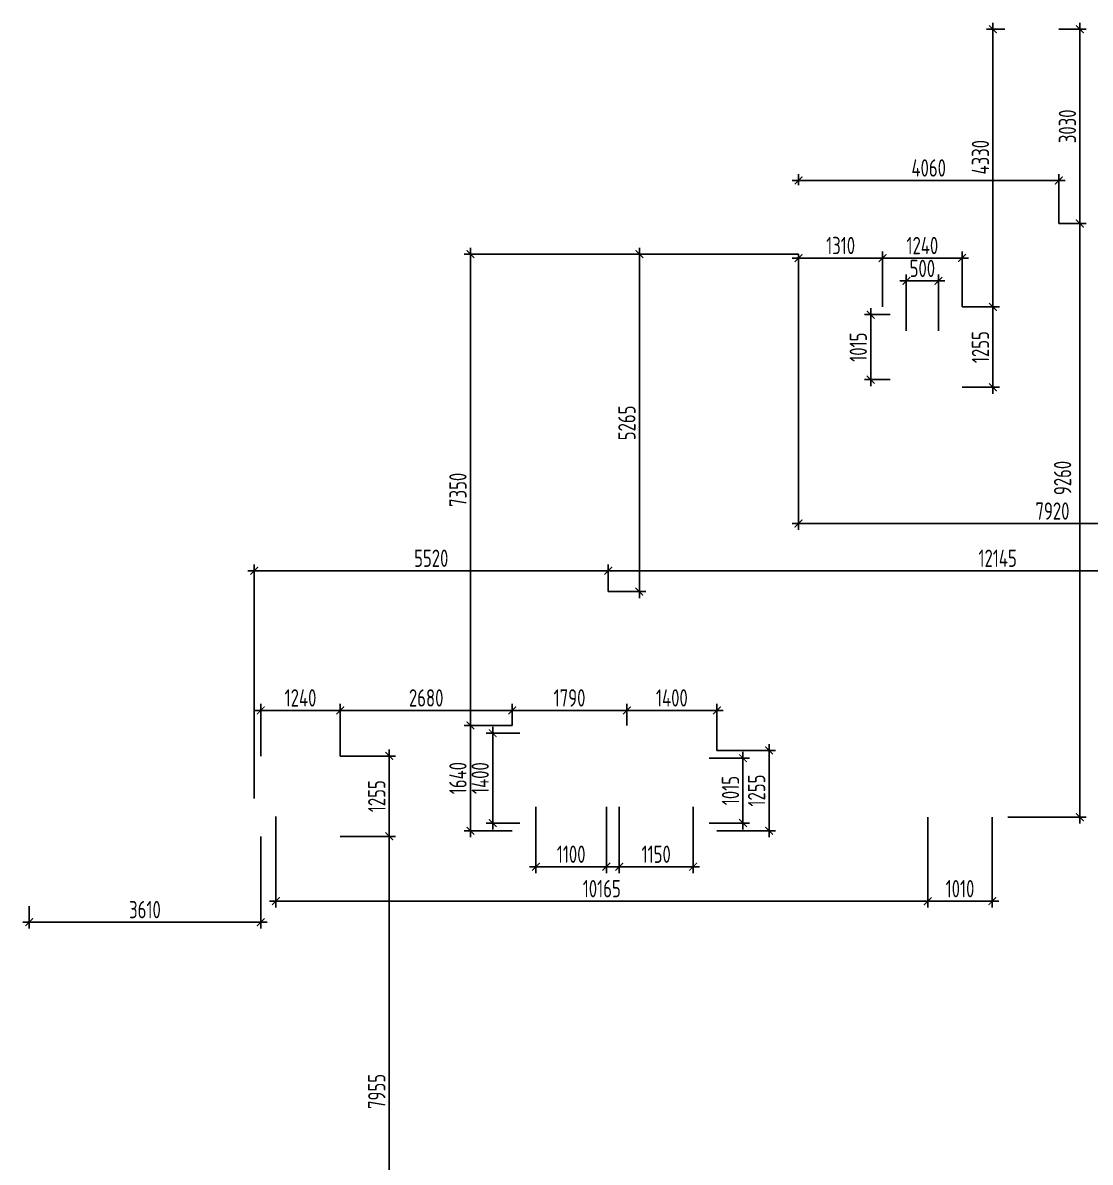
# Model space of a CAD drawing. Header units: millimetres. Extents: x -350007 to 536090, y -888 to 198380.
# Drawn here: x 188449 to 205098, y 112961 to 130731 of the extents above; entities that cross this region are included whole.
import ezdxf

# ---------------------------------------------------------------- set-up
doc = ezdxf.new("R2010")
doc.units = ezdxf.units.MM
doc.layers.add('АР_Размеры нов.', color=15, linetype='Continuous', lineweight=0)
doc.styles.add('ISOCPEUR', font='isocpeur.ttf', dxfattribs={"width": 0.7})
doc.dimstyles.new('R_100', dxfattribs={"dimtxt": 270, "dimasz": 120, "dimexe": 100, "dimexo": 0, "dimgap": 60, "dimtad": 1, "dimdec": 0, "dimrnd": 5, "dimzin": 0, "dimdsep": 46, "dimtxsty": 'ISOCPEUR', "dimblk": 'ARCHTICK', "dimcen": 0, "dimdle": 100, "dimclrd": 256, "dimclre": 256, "dimclrt": 256, "dimadec": 0, "dimazin": 0, "dimtfac": 2, "dimtdec": 0, "dimtofl": 0, "dimtmove": 1, "dimatfit": 3, "dimfxl": 1, "dimtvp": 3, "dimtolj": 1, "dimtzin": 0, "dimarcsym": 0})

# ---------------------------------------------------------------- blocks, each defined once
blk = doc.blocks.new('_ArchTick')
at = {"color": 0, "linetype": 'ByBlock', "const_width": 0.15}
blk.add_lwpolyline([(-0.5, -0.5), (0.5, 0.5)], dxfattribs=at)
blk = doc.blocks.new('*D4690')
at = {"layer": 'АР_Размеры нов.', "lineweight": -2, "ltscale": 100, "transparency": 16777216}
for p, q in [((202563, 118343), (202563, 116932)), ((203571, 118343), (203571, 116932)), ((202463, 117032), (203671, 117032))]:
    blk.add_line(p, q, dxfattribs=at)
at = {"layer": 'АР_Размеры нов.', "lineweight": -2, "ltscale": 100, "transparency": 16777216, "xscale": 120, "yscale": 120, "zscale": 120, "rotation": 180}
blk.add_blockref('_ArchTick', (202563, 117032), dxfattribs=at)
at = {"layer": 'АР_Размеры нов.', "lineweight": -2, "ltscale": 100, "transparency": 16777216, "xscale": 120, "yscale": 120, "zscale": 120}
blk.add_blockref('_ArchTick', (203571, 117032), dxfattribs=at)
at = {"layer": 'АР_Размеры нов.', "ltscale": 100, "transparency": 16777216, "insert": (203067, 117227), "char_height": 270, "attachment_point": 5, "style": 'ISOCPEUR'}
blk.add_mtext('\\A1;1010', dxfattribs=at)
blk = doc.blocks.new('*D4691')
at = {"layer": 'АР_Размеры нов.', "lineweight": -2, "transparency": 16777216}
for p, q in [((203581, 126399), (203581, 124946)), ((203100, 126299), (203681, 126299)), ((203100, 125046), (203681, 125046))]:
    blk.add_line(p, q, dxfattribs=at)
at = {"layer": 'АР_Размеры нов.', "lineweight": -2, "transparency": 16777216, "xscale": 120, "yscale": 120, "zscale": 120}
for p, rotation in [((203581, 126299), 90), ((203581, 125046), 270)]:
    blk.add_blockref('_ArchTick', p, dxfattribs=dict(at, rotation=rotation))
at = {"layer": 'АР_Размеры нов.', "transparency": 16777216, "insert": (203386, 125672), "char_height": 270, "attachment_point": 5, "rotation": 90, "style": 'ISOCPEUR'}
blk.add_mtext('\\A1;1255', dxfattribs=at)
blk = doc.blocks.new('*D4692')
at = {"layer": 'АР_Размеры нов.', "lineweight": -2, "transparency": 16777216}
for p, q in [((203764, 130631), (203481, 130631)), ((203581, 126199), (203581, 130731)), ((203100, 126299), (203681, 126299))]:
    blk.add_line(p, q, dxfattribs=at)
at = {"layer": 'АР_Размеры нов.', "lineweight": -2, "transparency": 16777216, "xscale": 120, "yscale": 120, "zscale": 120}
for p, rotation in [((203581, 130631), 90), ((203581, 126299), 270)]:
    blk.add_blockref('_ArchTick', p, dxfattribs=dict(at, rotation=rotation))
at = {"layer": 'АР_Размеры нов.', "transparency": 16777216, "insert": (203386, 128634), "char_height": 270, "attachment_point": 5, "rotation": 90, "style": 'ISOCPEUR'}
blk.add_mtext('\\A1;4330', dxfattribs=at)
blk = doc.blocks.new('*D4693')
at = {"layer": 'АР_Размеры нов.', "lineweight": -2, "transparency": 16777216}
for p, q in [((203200, 127062), (201760, 127062)), ((201860, 126299), (201860, 127162)), ((203100, 126299), (203100, 127162))]:
    blk.add_line(p, q, dxfattribs=at)
at = {"layer": 'АР_Размеры нов.', "lineweight": -2, "transparency": 16777216, "xscale": 120, "yscale": 120, "zscale": 120, "rotation": 180}
blk.add_blockref('_ArchTick', (201860, 127062), dxfattribs=at)
at = {"layer": 'АР_Размеры нов.', "lineweight": -2, "transparency": 16777216, "xscale": 120, "yscale": 120, "zscale": 120}
blk.add_blockref('_ArchTick', (203100, 127062), dxfattribs=at)
at = {"layer": 'АР_Размеры нов.', "transparency": 16777216, "insert": (202480, 127257), "char_height": 270, "attachment_point": 5, "style": 'ISOCPEUR'}
blk.add_mtext('\\A1;1240', dxfattribs=at)
blk = doc.blocks.new('*D4694')
at = {"layer": 'АР_Размеры нов.', "lineweight": -2, "transparency": 16777216}
for p, q in [((201960, 127062), (200449, 127062)), ((200549, 127123), (200549, 126962)), ((201860, 126299), (201860, 127162))]:
    blk.add_line(p, q, dxfattribs=at)
at = {"layer": 'АР_Размеры нов.', "lineweight": -2, "transparency": 16777216, "xscale": 120, "yscale": 120, "zscale": 120, "rotation": 180}
blk.add_blockref('_ArchTick', (200549, 127062), dxfattribs=at)
at = {"layer": 'АР_Размеры нов.', "lineweight": -2, "transparency": 16777216, "xscale": 120, "yscale": 120, "zscale": 120}
blk.add_blockref('_ArchTick', (201860, 127062), dxfattribs=at)
at = {"layer": 'АР_Размеры нов.', "transparency": 16777216, "insert": (201205, 127257), "char_height": 270, "attachment_point": 5, "style": 'ISOCPEUR'}
blk.add_mtext('\\A1;1310', dxfattribs=at)
blk = doc.blocks.new('*D4708')
at = {"layer": 'АР_Размеры нов.', "lineweight": -2, "transparency": 16777216}
for p, q in [((192161, 118043), (192161, 116605)), ((188549, 116955), (188549, 116605)), ((192261, 116705), (188449, 116705))]:
    blk.add_line(p, q, dxfattribs=at)
at = {"layer": 'АР_Размеры нов.', "lineweight": -2, "transparency": 16777216, "xscale": 120, "yscale": 120, "zscale": 120, "rotation": 180}
blk.add_blockref('_ArchTick', (188549, 116705), dxfattribs=at)
at = {"layer": 'АР_Размеры нов.', "lineweight": -2, "transparency": 16777216, "xscale": 120, "yscale": 120, "zscale": 120}
blk.add_blockref('_ArchTick', (192161, 116705), dxfattribs=at)
at = {"layer": 'АР_Размеры нов.', "transparency": 16777216, "insert": (190355, 116900), "char_height": 270, "attachment_point": 5, "style": 'ISOCPEUR'}
blk.add_mtext('\\A1;3610', dxfattribs=at)
blk = doc.blocks.new('*D4709')
at = {"layer": 'АР_Размеры нов.', "lineweight": -2, "transparency": 16777216}
for p, q in [((193401, 119296), (194265, 119296)), ((194165, 117943), (194165, 119396)), ((193401, 118043), (194265, 118043))]:
    blk.add_line(p, q, dxfattribs=at)
at = {"layer": 'АР_Размеры нов.', "lineweight": -2, "transparency": 16777216, "xscale": 120, "yscale": 120, "zscale": 120}
for p, rotation in [((194165, 119296), 90), ((194165, 118043), 270)]:
    blk.add_blockref('_ArchTick', p, dxfattribs=dict(at, rotation=rotation))
at = {"layer": 'АР_Размеры нов.', "transparency": 16777216, "insert": (193970, 118669), "char_height": 270, "attachment_point": 5, "rotation": 90, "style": 'ISOCPEUR'}
blk.add_mtext('\\A1;1255', dxfattribs=at)
blk = doc.blocks.new('*D4710')
at = {"layer": 'АР_Размеры нов.', "lineweight": -2, "transparency": 16777216}
for p, q in [((193401, 118043), (194265, 118043)), ((194165, 118143), (194165, 109987)), ((193752, 110087), (194265, 110087))]:
    blk.add_line(p, q, dxfattribs=at)
at = {"layer": 'АР_Размеры нов.', "lineweight": -2, "transparency": 16777216, "xscale": 120, "yscale": 120, "zscale": 120}
for p, rotation in [((194165, 118043), 90), ((194165, 110087), 270)]:
    blk.add_blockref('_ArchTick', p, dxfattribs=dict(at, rotation=rotation))
at = {"layer": 'АР_Размеры нов.', "transparency": 16777216, "insert": (193970, 114065), "char_height": 270, "attachment_point": 5, "rotation": 90, "style": 'ISOCPEUR'}
blk.add_mtext('\\A1;7955', dxfattribs=at)
blk = doc.blocks.new('*D4711')
at = {"layer": 'АР_Размеры нов.', "lineweight": -2, "transparency": 16777216}
for p, q in [((192397, 118351), (192397, 116932)), ((202563, 118343), (202563, 116932)), ((202663, 117032), (192297, 117032))]:
    blk.add_line(p, q, dxfattribs=at)
at = {"layer": 'АР_Размеры нов.', "lineweight": -2, "transparency": 16777216, "xscale": 120, "yscale": 120, "zscale": 120, "rotation": 180}
blk.add_blockref('_ArchTick', (192397, 117032), dxfattribs=at)
at = {"layer": 'АР_Размеры нов.', "lineweight": -2, "transparency": 16777216, "xscale": 120, "yscale": 120, "zscale": 120}
blk.add_blockref('_ArchTick', (202563, 117032), dxfattribs=at)
at = {"layer": 'АР_Размеры нов.', "transparency": 16777216, "insert": (197480, 117227), "char_height": 270, "attachment_point": 5, "style": 'ISOCPEUR'}
blk.add_mtext('\\A1;10165', dxfattribs=at)
blk = doc.blocks.new('*D4712')
at = {"layer": 'АР_Размеры нов.', "lineweight": -2, "transparency": 16777216}
for p, q in [((193501, 120007), (192061, 120007)), ((192161, 119296), (192161, 120107)), ((193401, 119296), (193401, 120107))]:
    blk.add_line(p, q, dxfattribs=at)
at = {"layer": 'АР_Размеры нов.', "lineweight": -2, "transparency": 16777216, "xscale": 120, "yscale": 120, "zscale": 120, "rotation": 180}
blk.add_blockref('_ArchTick', (192161, 120007), dxfattribs=at)
at = {"layer": 'АР_Размеры нов.', "lineweight": -2, "transparency": 16777216, "xscale": 120, "yscale": 120, "zscale": 120}
blk.add_blockref('_ArchTick', (193401, 120007), dxfattribs=at)
at = {"layer": 'АР_Размеры нов.', "transparency": 16777216, "insert": (192781, 120202), "char_height": 270, "attachment_point": 5, "style": 'ISOCPEUR'}
blk.add_mtext('\\A1;1240', dxfattribs=at)
blk = doc.blocks.new('*D4713')
at = {"layer": 'АР_Размеры нов.', "lineweight": -2, "transparency": 16777216}
for p, q in [((193301, 120007), (196182, 120007)), ((193401, 119296), (193401, 120107)), ((196082, 119771), (196082, 120107))]:
    blk.add_line(p, q, dxfattribs=at)
at = {"layer": 'АР_Размеры нов.', "lineweight": -2, "transparency": 16777216, "xscale": 120, "yscale": 120, "zscale": 120, "rotation": 180}
blk.add_blockref('_ArchTick', (193401, 120007), dxfattribs=at)
at = {"layer": 'АР_Размеры нов.', "lineweight": -2, "transparency": 16777216, "xscale": 120, "yscale": 120, "zscale": 120}
blk.add_blockref('_ArchTick', (196082, 120007), dxfattribs=at)
at = {"layer": 'АР_Размеры нов.', "transparency": 16777216, "insert": (194741, 120202), "char_height": 270, "attachment_point": 5, "style": 'ISOCPEUR'}
blk.add_mtext('\\A1;2680', dxfattribs=at)
blk = doc.blocks.new('*D4714')
at = {"layer": 'АР_Размеры нов.', "lineweight": -2, "transparency": 16777216}
for p, q in [((195982, 120007), (197972, 120007)), ((196082, 119771), (196082, 120107)), ((197872, 119771), (197872, 120107))]:
    blk.add_line(p, q, dxfattribs=at)
at = {"layer": 'АР_Размеры нов.', "lineweight": -2, "transparency": 16777216, "xscale": 120, "yscale": 120, "zscale": 120, "rotation": 180}
blk.add_blockref('_ArchTick', (196082, 120007), dxfattribs=at)
at = {"layer": 'АР_Размеры нов.', "lineweight": -2, "transparency": 16777216, "xscale": 120, "yscale": 120, "zscale": 120}
blk.add_blockref('_ArchTick', (197872, 120007), dxfattribs=at)
at = {"layer": 'АР_Размеры нов.', "transparency": 16777216, "insert": (196977, 120202), "char_height": 270, "attachment_point": 5, "style": 'ISOCPEUR'}
blk.add_mtext('\\A1;1790', dxfattribs=at)
blk = doc.blocks.new('*D4715')
at = {"layer": 'АР_Размеры нов.', "lineweight": -2, "transparency": 16777216}
for p, q in [((197772, 120007), (199374, 120007)), ((197872, 119771), (197872, 120107)), ((199274, 119383), (199274, 120107))]:
    blk.add_line(p, q, dxfattribs=at)
at = {"layer": 'АР_Размеры нов.', "lineweight": -2, "transparency": 16777216, "xscale": 120, "yscale": 120, "zscale": 120, "rotation": 180}
blk.add_blockref('_ArchTick', (197872, 120007), dxfattribs=at)
at = {"layer": 'АР_Размеры нов.', "lineweight": -2, "transparency": 16777216, "xscale": 120, "yscale": 120, "zscale": 120}
blk.add_blockref('_ArchTick', (199274, 120007), dxfattribs=at)
at = {"layer": 'АР_Размеры нов.', "transparency": 16777216, "insert": (198573, 120202), "char_height": 270, "attachment_point": 5, "style": 'ISOCPEUR'}
blk.add_mtext('\\A1;1400', dxfattribs=at)
blk = doc.blocks.new('*D4716')
at = {"layer": 'АР_Размеры нов.', "lineweight": -2, "transparency": 16777216}
for p, q in [((200089, 118031), (200089, 119483)), ((199274, 119383), (200189, 119383)), ((199274, 118131), (200189, 118131))]:
    blk.add_line(p, q, dxfattribs=at)
at = {"layer": 'АР_Размеры нов.', "lineweight": -2, "transparency": 16777216, "xscale": 120, "yscale": 120, "zscale": 120}
for p, rotation in [((200089, 119383), 90), ((200089, 118131), 270)]:
    blk.add_blockref('_ArchTick', p, dxfattribs=dict(at, rotation=rotation))
at = {"layer": 'АР_Размеры нов.', "transparency": 16777216, "insert": (199894, 118757), "char_height": 270, "attachment_point": 5, "rotation": 90, "style": 'ISOCPEUR'}
blk.add_mtext('\\A1;1255', dxfattribs=at)
blk = doc.blocks.new('*D4717')
at = {"layer": 'АР_Размеры нов.', "lineweight": -2, "transparency": 16777216}
for p, q in [((196082, 119771), (195331, 119771)), ((195431, 118031), (195431, 119871)), ((196082, 118131), (195331, 118131))]:
    blk.add_line(p, q, dxfattribs=at)
at = {"layer": 'АР_Размеры нов.', "lineweight": -2, "transparency": 16777216, "xscale": 120, "yscale": 120, "zscale": 120}
for p, rotation in [((195431, 119771), 90), ((195431, 118131), 270)]:
    blk.add_blockref('_ArchTick', p, dxfattribs=dict(at, rotation=rotation))
at = {"layer": 'АР_Размеры нов.', "transparency": 16777216, "insert": (195236, 118951), "char_height": 270, "attachment_point": 5, "rotation": 90, "style": 'ISOCPEUR'}
blk.add_mtext('\\A1;1640', dxfattribs=at)
blk = doc.blocks.new('*D4718')
at = {"layer": 'АР_Размеры нов.', "lineweight": -2, "transparency": 16777216}
for p, q in [((200549, 127123), (195331, 127123)), ((195431, 119671), (195431, 127223)), ((196082, 119771), (195331, 119771))]:
    blk.add_line(p, q, dxfattribs=at)
at = {"layer": 'АР_Размеры нов.', "lineweight": -2, "transparency": 16777216, "xscale": 120, "yscale": 120, "zscale": 120}
for p, rotation in [((195431, 127123), 90), ((195431, 119771), 270)]:
    blk.add_blockref('_ArchTick', p, dxfattribs=dict(at, rotation=rotation))
at = {"layer": 'АР_Размеры нов.', "transparency": 16777216, "insert": (195236, 123447), "char_height": 270, "attachment_point": 5, "rotation": 90, "style": 'ISOCPEUR'}
blk.add_mtext('\\A1;7350', dxfattribs=at)
blk = doc.blocks.new('*D4719')
at = {"layer": 'АР_Размеры нов.', "lineweight": -2, "transparency": 16777216}
for p, q in [((196452, 118501), (196452, 117469)), ((197552, 118501), (197552, 117469)), ((197652, 117569), (196352, 117569))]:
    blk.add_line(p, q, dxfattribs=at)
at = {"layer": 'АР_Размеры нов.', "lineweight": -2, "transparency": 16777216, "xscale": 120, "yscale": 120, "zscale": 120, "rotation": 180}
blk.add_blockref('_ArchTick', (196452, 117569), dxfattribs=at)
at = {"layer": 'АР_Размеры нов.', "lineweight": -2, "transparency": 16777216, "xscale": 120, "yscale": 120, "zscale": 120}
blk.add_blockref('_ArchTick', (197552, 117569), dxfattribs=at)
at = {"layer": 'АР_Размеры нов.', "transparency": 16777216, "insert": (197002, 117764), "char_height": 270, "attachment_point": 5, "style": 'ISOCPEUR'}
blk.add_mtext('\\A1;1100', dxfattribs=at)
blk = doc.blocks.new('*D4720')
at = {"layer": 'АР_Размеры нов.', "lineweight": -2, "transparency": 16777216}
for p, q in [((197752, 118501), (197752, 117469)), ((198904, 118501), (198904, 117469)), ((199004, 117569), (197652, 117569))]:
    blk.add_line(p, q, dxfattribs=at)
at = {"layer": 'АР_Размеры нов.', "lineweight": -2, "transparency": 16777216, "xscale": 120, "yscale": 120, "zscale": 120, "rotation": 180}
blk.add_blockref('_ArchTick', (197752, 117569), dxfattribs=at)
at = {"layer": 'АР_Размеры нов.', "lineweight": -2, "transparency": 16777216, "xscale": 120, "yscale": 120, "zscale": 120}
blk.add_blockref('_ArchTick', (198904, 117569), dxfattribs=at)
at = {"layer": 'АР_Размеры нов.', "transparency": 16777216, "insert": (198328, 117764), "char_height": 270, "attachment_point": 5, "style": 'ISOCPEUR'}
blk.add_mtext('\\A1;1150', dxfattribs=at)
blk = doc.blocks.new('*D4721')
at = {"layer": 'АР_Размеры нов.', "lineweight": -2, "transparency": 16777216}
for p, q in [((199154, 119263), (199782, 119263)), ((199682, 119363), (199682, 118151)), ((199154, 118251), (199782, 118251))]:
    blk.add_line(p, q, dxfattribs=at)
at = {"layer": 'АР_Размеры нов.', "lineweight": -2, "transparency": 16777216, "xscale": 120, "yscale": 120, "zscale": 120}
for p, rotation in [((199682, 119263), 90), ((199682, 118251), 270)]:
    blk.add_blockref('_ArchTick', p, dxfattribs=dict(at, rotation=rotation))
at = {"layer": 'АР_Размеры нов.', "transparency": 16777216, "insert": (199487, 118757), "char_height": 270, "attachment_point": 5, "rotation": 90, "style": 'ISOCPEUR'}
blk.add_mtext('\\A1;1015', dxfattribs=at)
blk = doc.blocks.new('*D4722')
at = {"layer": 'АР_Размеры нов.', "lineweight": -2, "transparency": 16777216}
for p, q in [((201980, 126179), (201575, 126179)), ((201675, 126279), (201675, 125066)), ((201980, 125166), (201575, 125166))]:
    blk.add_line(p, q, dxfattribs=at)
at = {"layer": 'АР_Размеры нов.', "lineweight": -2, "transparency": 16777216, "xscale": 120, "yscale": 120, "zscale": 120}
for p, rotation in [((201675, 126179), 90), ((201675, 125166), 270)]:
    blk.add_blockref('_ArchTick', p, dxfattribs=dict(at, rotation=rotation))
at = {"layer": 'АР_Размеры нов.', "transparency": 16777216, "insert": (201480, 125672), "char_height": 270, "attachment_point": 5, "rotation": 90, "style": 'ISOCPEUR'}
blk.add_mtext('\\A1;1015', dxfattribs=at)
blk = doc.blocks.new('*D4723')
at = {"layer": 'АР_Размеры нов.', "lineweight": -2, "transparency": 16777216}
for p, q in [((202830, 126705), (202130, 126705)), ((202230, 125929), (202230, 126805)), ((202730, 125929), (202730, 126805))]:
    blk.add_line(p, q, dxfattribs=at)
at = {"layer": 'АР_Размеры нов.', "lineweight": -2, "transparency": 16777216, "xscale": 120, "yscale": 120, "zscale": 120, "rotation": 180}
blk.add_blockref('_ArchTick', (202230, 126705), dxfattribs=at)
at = {"layer": 'АР_Размеры нов.', "lineweight": -2, "transparency": 16777216, "xscale": 120, "yscale": 120, "zscale": 120}
blk.add_blockref('_ArchTick', (202730, 126705), dxfattribs=at)
at = {"layer": 'АР_Размеры нов.', "transparency": 16777216, "insert": (202480, 126900), "char_height": 270, "attachment_point": 5, "style": 'ISOCPEUR'}
blk.add_mtext('\\A1;500', dxfattribs=at)
blk = doc.blocks.new('*D4729')
at = {"layer": 'АР_Размеры нов.', "lineweight": -2, "transparency": 16777216}
for p, q in [((204608, 127601), (205037, 127601)), ((204937, 118243), (204937, 127701)), ((203815, 118343), (205037, 118343))]:
    blk.add_line(p, q, dxfattribs=at)
at = {"layer": 'АР_Размеры нов.', "lineweight": -2, "transparency": 16777216, "xscale": 120, "yscale": 120, "zscale": 120}
for p, rotation in [((204937, 127601), 90), ((204937, 118343), 270)]:
    blk.add_blockref('_ArchTick', p, dxfattribs=dict(at, rotation=rotation))
at = {"layer": 'АР_Размеры нов.', "transparency": 16777216, "insert": (204667, 123632), "char_height": 270, "attachment_point": 5, "rotation": 90, "style": 'ISOCPEUR'}
blk.add_mtext('\\A1;9260', dxfattribs=at)
blk = doc.blocks.new('*D4639')
at = {"layer": 'АР_Размеры нов.', "lineweight": -2, "transparency": 16777216}
for p, q in [((204608, 130631), (205037, 130631)), ((204937, 127501), (204937, 130731)), ((204608, 127601), (205037, 127601))]:
    blk.add_line(p, q, dxfattribs=at)
at = {"layer": 'АР_Размеры нов.', "lineweight": -2, "transparency": 16777216, "xscale": 120, "yscale": 120, "zscale": 120}
for p, rotation in [((204937, 130631), 90), ((204937, 127601), 270)]:
    blk.add_blockref('_ArchTick', p, dxfattribs=dict(at, rotation=rotation))
at = {"layer": 'АР_Размеры нов.', "transparency": 16777216, "insert": (204742, 129116), "char_height": 270, "attachment_point": 5, "rotation": 90, "style": 'ISOCPEUR'}
blk.add_mtext('\\A1;3030', dxfattribs=at)
blk = doc.blocks.new('*D4640')
at = {"layer": 'АР_Размеры нов.', "lineweight": -2, "transparency": 16777216}
for p, q in [((192059, 118631), (192059, 122285)), ((197581, 121860), (197581, 122285)), ((197681, 122185), (191959, 122185))]:
    blk.add_line(p, q, dxfattribs=at)
at = {"layer": 'АР_Размеры нов.', "lineweight": -2, "transparency": 16777216, "xscale": 120, "yscale": 120, "zscale": 120, "rotation": 180}
blk.add_blockref('_ArchTick', (192059, 122185), dxfattribs=at)
at = {"layer": 'АР_Размеры нов.', "lineweight": -2, "transparency": 16777216, "xscale": 120, "yscale": 120, "zscale": 120}
blk.add_blockref('_ArchTick', (197581, 122185), dxfattribs=at)
at = {"layer": 'АР_Размеры нов.', "transparency": 16777216, "insert": (194820, 122380), "char_height": 270, "attachment_point": 5, "style": 'ISOCPEUR'}
blk.add_mtext('\\A1;5520', dxfattribs=at)
blk = doc.blocks.new('*D4641')
at = {"layer": 'АР_Размеры нов.', "lineweight": -2, "transparency": 16777216}
for p, q in [((200549, 127123), (197966, 127123)), ((198066, 121760), (198066, 127223)), ((197581, 121860), (198166, 121860))]:
    blk.add_line(p, q, dxfattribs=at)
at = {"layer": 'АР_Размеры нов.', "lineweight": -2, "transparency": 16777216, "xscale": 120, "yscale": 120, "zscale": 120}
for p, rotation in [((198066, 127123), 90), ((198066, 121860), 270)]:
    blk.add_blockref('_ArchTick', p, dxfattribs=dict(at, rotation=rotation))
at = {"layer": 'АР_Размеры нов.', "transparency": 16777216, "insert": (197871, 124491), "char_height": 270, "attachment_point": 5, "rotation": 90, "style": 'ISOCPEUR'}
blk.add_mtext('\\A1;5265', dxfattribs=at)
blk = doc.blocks.new('*D4644')
at = {"layer": 'АР_Размеры нов.', "lineweight": -2, "transparency": 16777216}
for p, q in [((196202, 119651), (195679, 119651)), ((195779, 119751), (195779, 118151)), ((196202, 118251), (195679, 118251))]:
    blk.add_line(p, q, dxfattribs=at)
at = {"layer": 'АР_Размеры нов.', "lineweight": -2, "transparency": 16777216, "xscale": 120, "yscale": 120, "zscale": 120}
for p, rotation in [((195779, 119651), 90), ((195779, 118251), 270)]:
    blk.add_blockref('_ArchTick', p, dxfattribs=dict(at, rotation=rotation))
at = {"layer": 'АР_Размеры нов.', "transparency": 16777216, "insert": (195584, 118951), "char_height": 270, "attachment_point": 5, "rotation": 90, "style": 'ISOCPEUR'}
blk.add_mtext('\\A1;1400', dxfattribs=at)
blk = doc.blocks.new('*D4657')
at = {"layer": 'АР_Размеры нов.', "lineweight": -2, "transparency": 16777216}
for p, q in [((200549, 127123), (200549, 122821)), ((208469, 124291), (208469, 122821)), ((200449, 122921), (208569, 122921))]:
    blk.add_line(p, q, dxfattribs=at)
at = {"layer": 'АР_Размеры нов.', "lineweight": -2, "transparency": 16777216, "xscale": 120, "yscale": 120, "zscale": 120, "rotation": 180}
blk.add_blockref('_ArchTick', (200549, 122921), dxfattribs=at)
at = {"layer": 'АР_Размеры нов.', "lineweight": -2, "transparency": 16777216, "xscale": 120, "yscale": 120, "zscale": 120}
blk.add_blockref('_ArchTick', (208469, 122921), dxfattribs=at)
at = {"layer": 'АР_Размеры нов.', "transparency": 16777216, "insert": (204509, 123116), "char_height": 270, "attachment_point": 5, "style": 'ISOCPEUR'}
blk.add_mtext('\\A1;7920', dxfattribs=at)
blk = doc.blocks.new('*D4659')
at = {"layer": 'АР_Размеры нов.', "lineweight": -2, "transparency": 16777216}
for p, q in [((200549, 128199), (200549, 128372)), ((204608, 127601), (204608, 128372)), ((204708, 128272), (200449, 128272))]:
    blk.add_line(p, q, dxfattribs=at)
at = {"layer": 'АР_Размеры нов.', "lineweight": -2, "transparency": 16777216, "xscale": 120, "yscale": 120, "zscale": 120, "rotation": 180}
blk.add_blockref('_ArchTick', (200549, 128272), dxfattribs=at)
at = {"layer": 'АР_Размеры нов.', "lineweight": -2, "transparency": 16777216, "xscale": 120, "yscale": 120, "zscale": 120}
blk.add_blockref('_ArchTick', (204608, 128272), dxfattribs=at)
at = {"layer": 'АР_Размеры нов.', "transparency": 16777216, "insert": (202579, 128467), "char_height": 270, "attachment_point": 5, "style": 'ISOCPEUR'}
blk.add_mtext('\\A1;4060', dxfattribs=at)
blk = doc.blocks.new('*D4665')
at = {"layer": 'АР_Размеры нов.', "lineweight": -2, "transparency": 16777216}
for p, q in [((197581, 121860), (197581, 122285)), ((209727, 121578), (209727, 122285)), ((209827, 122185), (197481, 122185))]:
    blk.add_line(p, q, dxfattribs=at)
at = {"layer": 'АР_Размеры нов.', "lineweight": -2, "transparency": 16777216, "xscale": 120, "yscale": 120, "zscale": 120, "rotation": 180}
blk.add_blockref('_ArchTick', (197581, 122185), dxfattribs=at)
at = {"layer": 'АР_Размеры нов.', "lineweight": -2, "transparency": 16777216, "xscale": 120, "yscale": 120, "zscale": 120}
blk.add_blockref('_ArchTick', (209727, 122185), dxfattribs=at)
at = {"layer": 'АР_Размеры нов.', "transparency": 16777216, "insert": (203654, 122380), "char_height": 270, "attachment_point": 5, "style": 'ISOCPEUR'}
blk.add_mtext('\\A1;12145', dxfattribs=at)

msp = doc.modelspace()

# ---------------------------------------------------------------- dimensions: what is measured, and where the dimension line sits
at = {"layer": 'АР_Размеры нов.'}
for base, p1, p2, picture, middle in [((203580.6, 130630.7), (203100, 126298.7), (203764.1, 130630.7), '*D4692', (203580.6, 128633.9)), ((204936.9, 127600.7), (203815.1, 118342.6), (204608.3, 127600.7), '*D4729', (204862.2, 123631.8))]:
    dim = msp.add_linear_dim(base=base, p1=p1, p2=p2, angle=90, dimstyle='R_100', override={"dimpost": '\\X'}, dxfattribs=at)
    dim.commit()
    dim.dimension.update_dxf_attribs({"geometry": picture, "text_midpoint": middle, "dimtype": 160})
for base, p1, p2, picture, middle in [((204936.9, 130630.7), (204608.3, 127600.7), (204608.3, 130630.7), '*D4639', (204741.9, 129115.7)), ((195430.8, 127122.7), (196082.2, 119770.7), (200549.3, 127122.7), '*D4718', (195235.8, 123446.7)), ((198065.8, 127122.7), (197580.6, 121859.9), (200549.3, 127122.7), '*D4641', (197870.8, 124491.3)), ((203580.6, 125045.9), (203100, 126298.7), (203100, 125045.9), '*D4691', (203385.6, 125672.3)), ((201674.6, 125165.9), (201980, 126178.7), (201980, 125165.9), '*D4722', (201479.6, 125672.3)), ((195430.8, 119770.7), (196082.2, 118130.7), (196082.2, 119770.7), '*D4717', (195235.8, 118950.7)), ((195778.6, 118250.7), (196202.2, 119650.7), (196202.2, 118250.7), '*D4644', (195583.6, 118950.7)), ((200088.8, 119383.4), (199274.3, 118130.7), (199274.3, 119383.4), '*D4716', (199893.8, 118757)), ((194164.6, 119295.7), (193400.6, 118042.9), (193400.6, 119295.7), '*D4709', (193969.6, 118669.3)), ((199682.5, 118250.7), (199154.3, 119263.4), (199154.3, 118250.7), '*D4721', (199487.5, 118757)), ((194164.6323, 110087.412), (193400.5529, 118042.9325), (193751.8739, 110087.412), '*D4710', (193969.6323, 114065.1722))]:
    dim = msp.add_linear_dim(base=base, p1=p1, p2=p2, angle=90, dimstyle='R_100', override={"dimpost": '\\X'}, dxfattribs=at)
    dim.commit()
    dim.dimension.update_dxf_attribs({"geometry": picture, "text_midpoint": middle})
for base, p1, p2, override, picture, middle in [((200549.3, 128271.6), (204608.3, 127600.7), (200549.3, 128199.3), {"dimpost": '\\X'}, '*D4659', (202578.8, 128466.6)), ((200549.3, 127062.3), (201860, 126298.7), (200549.3, 127122.7), {"dimpost": '\\X'}, '*D4694', (201204.6, 127257.3)), ((201860, 127062.3), (203100, 126298.7), (201860, 126298.7), {"dimpost": '\\X'}, '*D4693', (202480, 127257.3)), ((208469.3, 122920.6), (200549.3, 127122.7), (208469.3, 124290.7), {"dimpost": '\\X'}, '*D4657', (204509.3, 123115.6)), ((202230, 126704.7), (202730, 125928.7), (202230, 125928.7), {"dimpost": '\\X'}, '*D4723', (202480, 126899.7)), ((192059.0748, 122184.6662), (197580.5529, 121859.8638), (192059.0748, 118630.6825), {"dimpost": '\\X'}, '*D4640', (194819.8139, 122379.6662)), ((197580.6, 122184.7), (209727.3, 121577.9), (197580.6, 121859.9), {"dimpost": '\\X'}, '*D4665', (203653.9, 122379.7)), ((192160.6, 120006.9), (193400.6, 119295.7), (192160.6, 119295.7), {"dimpost": '\\X'}, '*D4712', (192780.6, 120201.9)), ((196082.2, 120006.9), (193400.6, 119295.7), (196082.2, 119770.7), {"dimpost": '\\X'}, '*D4713', (194741.4, 120201.9)), ((197872.2, 120006.9), (196082.2, 119770.7), (197872.2, 119770.7), {"dimpost": '\\X'}, '*D4714', (196977.2, 120201.9)), ((199274.3, 120006.9), (197872.2, 119770.7), (199274.3, 119383.4), {"dimpost": '\\X'}, '*D4715', (198573.2, 120201.9)), ((192396.5353, 117032.1671), (202563.0476, 118342.593), (192396.5353, 118350.6825), {"dimpost": '\\X', "dimfxl": 2.5, "dimarcsym": 2}, '*D4711', (197479.7915, 117227.1671)), ((196452.2, 117569.3), (197552.2, 118500.7), (196452.2, 118500.7), {"dimpost": '\\X'}, '*D4719', (197002.2, 117764.3)), ((197752.2, 117569.3), (198904.3, 118500.7), (197752.2, 118500.7), {"dimpost": '\\X'}, '*D4720', (198328.2, 117764.3)), ((188549.3, 116704.8), (192160.6, 118042.9), (188549.3, 116954.9), {"dimpost": '\\X'}, '*D4708', (190354.9, 116899.8))]:
    dim = msp.add_linear_dim(base=base, p1=p1, p2=p2, dimstyle='R_100', override=override, dxfattribs=at)
    dim.commit()
    dim.dimension.update_dxf_attribs({"geometry": picture, "text_midpoint": middle})
at = {"layer": 'АР_Размеры нов.', "ltscale": 100}
dim = msp.add_linear_dim(base=(203570.6, 117032.2), p1=(202563, 118342.6), p2=(203570.6, 118342.6), dimstyle='R_100', override={"dimpost": '\\X', "dimfxl": 2.5, "dimarcsym": 2}, dxfattribs=at)
dim.commit()
dim.dimension.update_dxf_attribs({"geometry": '*D4690', "text_midpoint": (203066.8, 117227.2)})

doc.saveas('drawing.dxf')
